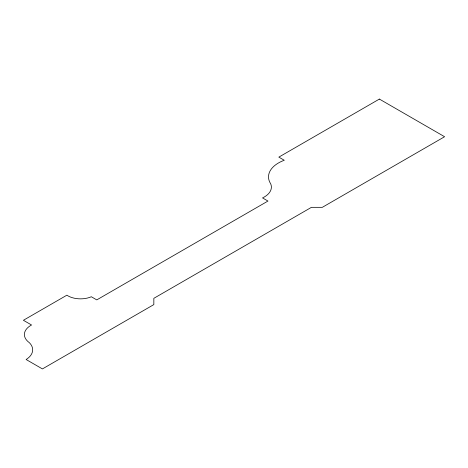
<?xml version="1.0" encoding="UTF-8"?>
<svg xmlns="http://www.w3.org/2000/svg" width="468" height="468" viewBox="0 0 468 468"><rect width="100%" height="100%" fill="white"/><g stroke="black" fill="none" stroke-linecap="round" stroke-linejoin="round"><path stroke-width="0.7" d="M379.384 99.076L278.84 157.125L284.275 160.261A34.17 19.726 0 0 0 270.685 183.795A24.143 13.941 0 0 1 262.53 197.917L267.965 201.053L96.771 299.894L91.336 296.753A17.848 10.308 0 0 1 66.877 295.185L23.4 320.287L31.555 324.997A22.575 13.034 0 0 0 29.314 342.652A24.722 14.274 0 0 1 26.12 359.512L42.424 368.924L153.837 304.598L153.837 298.327L311.448 207.33L322.317 207.33L444.6 136.726L379.384 99.076"/></g></svg>
